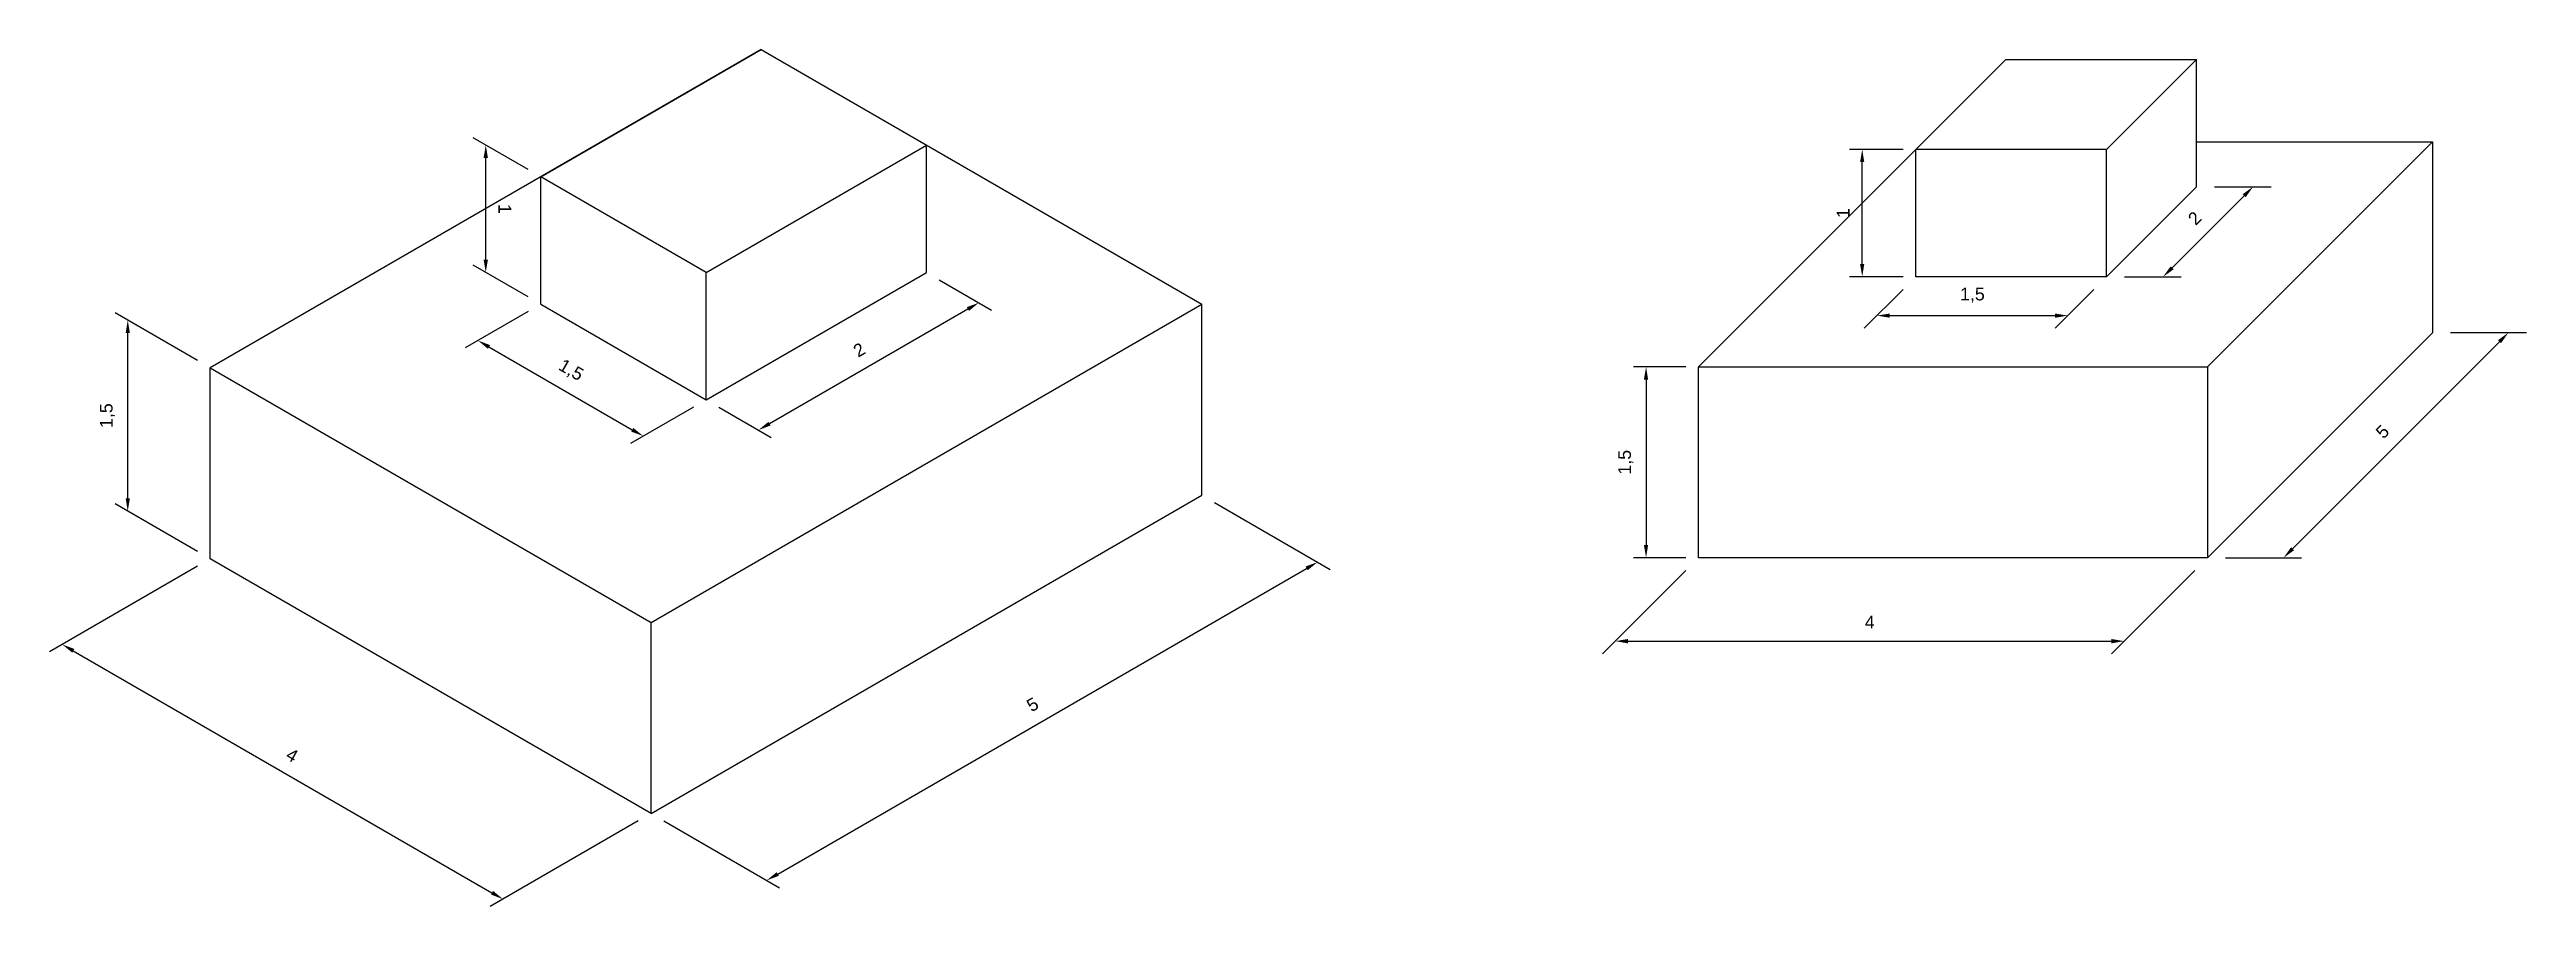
# Model space of a CAD drawing. Header units: millimetres. Extents: x 2496.3 to 2515.8, y 1227.4 to 1234.2.
import ezdxf

# ---------------------------------------------------------------- set-up
doc = ezdxf.new("R2010")
doc.units = ezdxf.units.MM
doc.layers.add('Cotas', color=1, linetype='Continuous')
doc.styles.get("Standard").update_dxf_attribs({"font": 'arial.ttf'})
doc.dimstyles.new('Copy of ISO-25', dxfattribs={"dimtxt": 0.1, "dimasz": 0.1, "dimexe": 0.1, "dimexo": 0.1, "dimgap": 0.1, "dimtad": 1, "dimlfac": 2, "dimtxsty": 'Standard', "dimcen": 2.5, "dimadec": 0, "dimazin": 0, "dimtfac": 1, "dimtmove": 0, "dimatfit": 3, "dimfxl": 1, "dimarcsym": 0})
doc.dimstyles.new('ISO-25', dxfattribs={"dimtxt": 0.1, "dimasz": 0.1, "dimexe": 0.1, "dimexo": 0.1, "dimgap": 0.1, "dimtad": 1, "dimtxsty": 'Standard', "dimcen": 2.5, "dimadec": 0, "dimazin": 0, "dimtfac": 1, "dimtmove": 0, "dimatfit": 3, "dimfxl": 1, "dimarcsym": 0})

# ---------------------------------------------------------------- blocks, each defined once
blk = doc.blocks.new('*D2')
at = {"layer": 'Cotas', "color": 0, "lineweight": -2, "transparency": 16777216}
for p, q in [((2503.286, 1232.369), (2503.698, 1232.131)), ((2503.512, 1232.139), (2501.953, 1231.239)), ((2501.554, 1231.369), (2501.966, 1231.131))]:
    blk.add_line(p, q, dxfattribs=at)
at = {"layer": 'Cotas', "color": 0, "transparency": 16777216}
for points in [[(2503.503, 1232.154), (2503.52, 1232.125), (2503.598, 1232.189)], [(2501.944, 1231.254), (2501.961, 1231.225), (2501.866, 1231.189)]]:
    blk.add_solid(points, dxfattribs=at)
at = {"layer": 'Defpoints', "color": 0, "transparency": 16777216}
for p in [(2503.186, 1232.427), (2501.454, 1231.427), (2501.866, 1231.189)]:
    blk.add_point(p, dxfattribs=at)
at = {"layer": 'Cotas', "color": 0, "transparency": 16777216, "insert": (2502.657, 1231.819), "char_height": 0.1, "attachment_point": 5, "rotation": 30}
blk.add_mtext('2', dxfattribs=at)
blk = doc.blocks.new('*D3')
at = {"layer": 'Cotas', "color": 0, "lineweight": -2, "transparency": 16777216}
for p, q in [((2500.055, 1232.119), (2499.561, 1231.834)), ((2499.747, 1231.842), (2500.873, 1231.192)), ((2501.354, 1231.369), (2500.86, 1231.084))]:
    blk.add_line(p, q, dxfattribs=at)
at = {"layer": 'Cotas', "color": 0, "transparency": 16777216}
for points in [[(2499.756, 1231.856), (2499.739, 1231.827), (2499.661, 1231.892)], [(2500.881, 1231.206), (2500.865, 1231.177), (2500.96, 1231.142)]]:
    blk.add_solid(points, dxfattribs=at)
at = {"layer": 'Defpoints', "color": 0, "transparency": 16777216}
for p in [(2500.155, 1232.177), (2501.454, 1231.427), (2500.96, 1231.142)]:
    blk.add_point(p, dxfattribs=at)
at = {"layer": 'Cotas', "color": 0, "transparency": 16777216, "insert": (2500.39, 1231.655), "char_height": 0.1, "attachment_point": 5, "rotation": 330}
blk.add_mtext('1,5', dxfattribs=at)
blk = doc.blocks.new('*D4')
at = {"layer": 'Cotas', "color": 0, "lineweight": -2, "transparency": 16777216}
for p, q in [((2500.055, 1233.235), (2499.622, 1233.485)), ((2499.722, 1232.527), (2499.722, 1233.327)), ((2500.055, 1232.235), (2499.622, 1232.485))]:
    blk.add_line(p, q, dxfattribs=at)
at = {"layer": 'Cotas', "color": 0, "transparency": 16777216}
for points in [[(2499.739, 1233.327), (2499.705, 1233.327), (2499.722, 1233.427)], [(2499.739, 1232.527), (2499.705, 1232.527), (2499.722, 1232.427)]]:
    blk.add_solid(points, dxfattribs=at)
at = {"layer": 'Defpoints', "color": 0, "transparency": 16777216}
for p in [(2499.722, 1233.427), (2500.155, 1233.177), (2500.155, 1232.177)]:
    blk.add_point(p, dxfattribs=at)
at = {"layer": 'Cotas', "color": 0, "transparency": 16777216, "insert": (2499.872, 1232.927), "char_height": 0.1, "attachment_point": 5, "rotation": 270.0002}
blk.add_mtext('1', dxfattribs=at)
blk = doc.blocks.new('*D5')
at = {"layer": 'Cotas', "color": 0, "lineweight": -2, "transparency": 16777216}
for p, q in [((2497.457, 1231.735), (2496.808, 1232.109)), ((2496.908, 1230.652), (2496.908, 1231.952)), ((2497.457, 1230.235), (2496.808, 1230.609))]:
    blk.add_line(p, q, dxfattribs=at)
at = {"layer": 'Cotas', "color": 0, "transparency": 16777216}
for points in [[(2496.892, 1231.952), (2496.925, 1231.952), (2496.908, 1232.052)], [(2496.892, 1230.652), (2496.925, 1230.652), (2496.908, 1230.552)]]:
    blk.add_solid(points, dxfattribs=at)
at = {"layer": 'Defpoints', "color": 0, "transparency": 16777216}
for p in [(2496.908, 1232.052), (2497.557, 1231.677), (2497.557, 1230.177)]:
    blk.add_point(p, dxfattribs=at)
at = {"layer": 'Cotas', "color": 0, "transparency": 16777216, "insert": (2496.748, 1231.302), "char_height": 0.1, "attachment_point": 5, "rotation": 90}
blk.add_mtext('1,5', dxfattribs=at)
blk = doc.blocks.new('*D6')
at = {"layer": 'Cotas', "color": 0, "lineweight": -2, "transparency": 16777216}
for p, q in [((2505.451, 1230.619), (2506.36, 1230.094)), ((2502.017, 1227.702), (2506.174, 1230.102)), ((2501.121, 1228.119), (2502.03, 1227.594))]:
    blk.add_line(p, q, dxfattribs=at)
at = {"layer": 'Cotas', "color": 0, "transparency": 16777216}
for points in [[(2506.165, 1230.117), (2506.182, 1230.088), (2506.26, 1230.152)], [(2502.009, 1227.717), (2502.025, 1227.688), (2501.93, 1227.652)]]:
    blk.add_solid(points, dxfattribs=at)
at = {"layer": 'Defpoints', "color": 0, "transparency": 16777216}
for p in [(2505.351, 1230.677), (2506.26, 1230.152), (2501.021, 1228.177)]:
    blk.add_point(p, dxfattribs=at)
at = {"layer": 'Cotas', "color": 0, "transparency": 16777216, "insert": (2504.02, 1229.033), "char_height": 0.1, "attachment_point": 5, "rotation": 30}
blk.add_mtext('5', dxfattribs=at)
blk = doc.blocks.new('*D7')
at = {"layer": 'Cotas', "color": 0, "lineweight": -2, "transparency": 16777216}
for p, q in [((2497.457, 1230.119), (2496.293, 1229.448)), ((2496.48, 1229.455), (2499.771, 1227.555)), ((2500.921, 1228.119), (2499.757, 1227.448))]:
    blk.add_line(p, q, dxfattribs=at)
at = {"layer": 'Cotas', "color": 0, "transparency": 16777216}
for points in [[(2496.488, 1229.47), (2496.472, 1229.441), (2496.393, 1229.505)], [(2499.779, 1227.57), (2499.763, 1227.541), (2499.857, 1227.505)]]:
    blk.add_solid(points, dxfattribs=at)
at = {"layer": 'Defpoints', "color": 0, "transparency": 16777216}
for p in [(2497.557, 1230.177), (2501.021, 1228.177), (2499.857, 1227.505)]:
    blk.add_point(p, dxfattribs=at)
at = {"layer": 'Cotas', "color": 0, "transparency": 16777216, "insert": (2498.2, 1228.635), "char_height": 0.1, "attachment_point": 5, "rotation": 330}
blk.add_mtext('4', dxfattribs=at)
blk = doc.blocks.new('*D9')
at = {"layer": 'Cotas', "color": 0, "lineweight": -2, "transparency": 16777216}
for p, q in [((2509.155, 1230.086), (2508.5, 1229.431)), ((2513.155, 1230.086), (2512.5, 1229.431)), ((2508.7, 1229.531), (2512.5, 1229.531))]:
    blk.add_line(p, q, dxfattribs=at)
at = {"layer": 'Cotas', "color": 0, "transparency": 16777216}
for points in [[(2508.7, 1229.548), (2508.7, 1229.514), (2508.6, 1229.531)], [(2512.5, 1229.548), (2512.5, 1229.514), (2512.6, 1229.531)]]:
    blk.add_solid(points, dxfattribs=at)
at = {"layer": 'Defpoints', "color": 0, "transparency": 16777216}
for p in [(2509.255, 1230.186), (2513.255, 1230.186), (2512.6, 1229.531)]:
    blk.add_point(p, dxfattribs=at)
at = {"layer": 'Cotas', "color": 0, "transparency": 16777216, "insert": (2510.6, 1229.681), "char_height": 0.1, "attachment_point": 5}
blk.add_mtext('4', dxfattribs=at)
blk = doc.blocks.new('*D10')
at = {"layer": 'Cotas', "color": 0, "lineweight": -2, "transparency": 16777216}
for p, q in [((2510.862, 1232.293), (2510.557, 1231.988)), ((2512.362, 1232.293), (2512.057, 1231.988)), ((2510.757, 1232.088), (2512.057, 1232.088))]:
    blk.add_line(p, q, dxfattribs=at)
at = {"layer": 'Cotas', "color": 0, "transparency": 16777216}
for points in [[(2510.757, 1232.104), (2510.757, 1232.071), (2510.657, 1232.088)], [(2512.057, 1232.104), (2512.057, 1232.071), (2512.157, 1232.088)]]:
    blk.add_solid(points, dxfattribs=at)
at = {"layer": 'Defpoints', "color": 0, "transparency": 16777216}
for p in [(2510.962, 1232.393), (2512.462, 1232.393), (2512.157, 1232.088)]:
    blk.add_point(p, dxfattribs=at)
at = {"layer": 'Cotas', "color": 0, "transparency": 16777216, "insert": (2511.407, 1232.248), "char_height": 0.1, "attachment_point": 5}
blk.add_mtext('1,5', dxfattribs=at)
blk = doc.blocks.new('*D12')
at = {"layer": 'Cotas', "color": 0, "lineweight": -2, "transparency": 16777216}
for p, q in [((2510.862, 1233.393), (2510.441, 1233.393)), ((2510.541, 1232.493), (2510.541, 1233.293)), ((2510.862, 1232.393), (2510.441, 1232.393))]:
    blk.add_line(p, q, dxfattribs=at)
at = {"layer": 'Cotas', "color": 0, "transparency": 16777216}
for points in [[(2510.524, 1233.293), (2510.557, 1233.293), (2510.541, 1233.393)], [(2510.524, 1232.493), (2510.557, 1232.493), (2510.541, 1232.393)]]:
    blk.add_solid(points, dxfattribs=at)
at = {"layer": 'Defpoints', "color": 0, "transparency": 16777216}
for p in [(2510.541, 1233.393), (2510.962, 1233.393), (2510.962, 1232.393)]:
    blk.add_point(p, dxfattribs=at)
at = {"layer": 'Cotas', "color": 0, "transparency": 16777216, "insert": (2510.391, 1232.893), "char_height": 0.1, "attachment_point": 5, "rotation": 90}
blk.add_mtext('1', dxfattribs=at)
blk = doc.blocks.new('*D13')
at = {"layer": 'Cotas', "color": 0, "lineweight": -2, "transparency": 16777216}
for p, q in [((2509.155, 1231.686), (2508.742, 1231.686)), ((2508.842, 1231.586), (2508.842, 1230.286)), ((2509.155, 1230.186), (2508.742, 1230.186))]:
    blk.add_line(p, q, dxfattribs=at)
at = {"layer": 'Cotas', "color": 0, "transparency": 16777216}
for points in [[(2508.825, 1231.586), (2508.858, 1231.586), (2508.842, 1231.686)], [(2508.825, 1230.286), (2508.858, 1230.286), (2508.842, 1230.186)]]:
    blk.add_solid(points, dxfattribs=at)
at = {"layer": 'Defpoints', "color": 0, "transparency": 16777216}
for p in [(2509.255, 1231.686), (2508.842, 1230.186), (2509.255, 1230.186)]:
    blk.add_point(p, dxfattribs=at)
at = {"layer": 'Cotas', "color": 0, "transparency": 16777216, "insert": (2508.682, 1230.936), "char_height": 0.1, "attachment_point": 5, "rotation": 90}
blk.add_mtext('1,5', dxfattribs=at)
blk = doc.blocks.new('*D14')
at = {"layer": 'Cotas', "color": 0, "lineweight": -2, "transparency": 16777216}
for p, q in [((2515.55, 1231.883), (2513.923, 1230.257)), ((2515.164, 1231.954), (2515.762, 1231.954)), ((2513.396, 1230.186), (2513.994, 1230.186))]:
    blk.add_line(p, q, dxfattribs=at)
at = {"layer": 'Cotas', "color": 0, "transparency": 16777216}
for points in [[(2515.538, 1231.895), (2515.561, 1231.871), (2515.62, 1231.954)], [(2513.911, 1230.268), (2513.935, 1230.245), (2513.853, 1230.186)]]:
    blk.add_solid(points, dxfattribs=at)
at = {"layer": 'Defpoints', "color": 0, "transparency": 16777216}
for p in [(2515.022, 1231.954), (2513.255, 1230.186), (2513.853, 1230.186)]:
    blk.add_point(p, dxfattribs=at)
at = {"layer": 'Cotas', "color": 0, "transparency": 16777216, "insert": (2514.63, 1231.176), "char_height": 0.1, "attachment_point": 5, "rotation": 45}
blk.add_mtext('5', dxfattribs=at)
blk = doc.blocks.new('*D15')
at = {"layer": 'Cotas', "color": 0, "lineweight": -2, "transparency": 16777216}
for p, q in [((2513.543, 1233.029), (2512.977, 1232.464)), ((2513.31, 1233.1), (2513.755, 1233.1)), ((2512.603, 1232.393), (2513.048, 1232.393))]:
    blk.add_line(p, q, dxfattribs=at)
at = {"layer": 'Cotas', "color": 0, "transparency": 16777216}
for points in [[(2513.531, 1233.041), (2513.555, 1233.018), (2513.613, 1233.1)], [(2512.965, 1232.475), (2512.989, 1232.452), (2512.906, 1232.393)]]:
    blk.add_solid(points, dxfattribs=at)
at = {"layer": 'Defpoints', "color": 0, "transparency": 16777216}
for p in [(2513.169, 1233.1), (2512.462, 1232.393), (2512.906, 1232.393)]:
    blk.add_point(p, dxfattribs=at)
at = {"layer": 'Cotas', "color": 0, "transparency": 16777216, "insert": (2513.154, 1232.853), "char_height": 0.1, "attachment_point": 5, "rotation": 45}
blk.add_mtext('2', dxfattribs=at)

msp = doc.modelspace()

# ---------------------------------------------------------------- linework, layer by layer
for p, q in [((2501.8869, 1234.1773), (2497.5569, 1231.6772)), ((2500.1549, 1233.1772), (2501.8869, 1234.1772)), ((2501.8869, 1234.1773), (2505.3511, 1232.1772)), ((2510.9618, 1233.393), (2511.6689, 1234.1001)), ((2511.6689, 1234.1001), (2513.1689, 1234.1001)), ((2513.1689, 1234.1001), (2512.4618, 1233.393)), ((2513.1689, 1233.1001), (2513.1689, 1234.1001)), ((2501.4539, 1232.4272), (2503.1859, 1233.4272)), ((2503.1859, 1232.4272), (2503.1859, 1233.4272)), ((2509.2547, 1231.6858), (2511.0225, 1233.4536)), ((2510.9618, 1232.393), (2510.9618, 1233.393)), ((2512.4618, 1233.393), (2510.9618, 1233.393)), ((2512.4618, 1232.393), (2512.4618, 1233.393)), ((2513.1689, 1233.4536), (2515.0225, 1233.4536)), ((2513.2547, 1231.6858), (2515.0225, 1233.4536)), ((2515.0225, 1233.4536), (2515.0225, 1231.9536)), ((2500.1549, 1232.1772), (2500.1549, 1233.1772)), ((2501.4539, 1232.4272), (2500.1549, 1233.1772)), ((2513.1689, 1233.1001), (2512.4618, 1232.393)), ((2501.4539, 1231.4272), (2503.1859, 1232.4272)), ((2501.4539, 1231.4272), (2501.4539, 1232.4272)), ((2512.4618, 1232.393), (2510.9618, 1232.393)), ((2500.1549, 1232.1772), (2501.4539, 1231.4272)), ((2501.021, 1229.6772), (2505.3511, 1232.1772)), ((2505.3511, 1230.6772), (2505.3511, 1232.1772)), ((2513.2547, 1230.1858), (2515.0225, 1231.9536)), ((2497.5569, 1230.1772), (2497.5569, 1231.6772)), ((2497.5569, 1231.6772), (2501.021, 1229.6772)), ((2509.2547, 1230.1858), (2509.2547, 1231.6858)), ((2509.2547, 1231.6858), (2513.2547, 1231.6858)), ((2513.2547, 1231.6858), (2513.2547, 1230.1858)), ((2501.021, 1228.1772), (2505.3511, 1230.6772)), ((2501.021, 1228.1772), (2497.5569, 1230.1772)), ((2513.2547, 1230.1858), (2509.2547, 1230.1858)), ((2501.021, 1228.1772), (2501.021, 1229.6772))]:
    msp.add_line(p, q)

# ---------------------------------------------------------------- dimensions: what is measured, and where the dimension line sits
at = {"layer": 'Cotas'}
for p1, p2, distance, dimstyle, picture, middle in [((2500.1549, 1232.1772), (2500.1549, 1233.1772), 0.433, 'ISO-25', '*D4', (2499.8721, 1232.9272)), ((2510.9618, 1232.393), (2510.9618, 1233.393), 0.421, 'ISO-25', '*D12', (2510.3906, 1232.893)), ((2513.1689, 1233.1001), (2512.4618, 1232.393), 0.3143, 'Copy of ISO-25', '*D15', (2513.1537, 1232.8527)), ((2503.1859, 1232.4272), (2501.4539, 1231.4272), 0.4122, 'ISO-25', '*D2', (2502.657, 1231.8193)), ((2510.9618, 1232.393), (2512.4618, 1232.393), -0.3053, 'ISO-25', '*D10', (2511.4065, 1232.2478)), ((2500.1549, 1232.1772), (2501.4539, 1231.4272), -0.4943, 'ISO-25', '*D3', (2500.3901, 1231.6555)), ((2497.5569, 1230.1772), (2497.5569, 1231.6772), 0.6484, 'ISO-25', '*D5', (2496.7483, 1231.3015)), ((2515.0225, 1231.9536), (2513.2547, 1230.1858), 0.4227, 'Copy of ISO-25', '*D14', (2514.6298, 1231.1764)), ((2509.2547, 1231.6858), (2509.2547, 1230.1858), -0.413, 'ISO-25', '*D13', (2508.6816, 1230.9358)), ((2501.021, 1228.1772), (2505.3511, 1230.6772), -0.9093, 'ISO-25', '*D6', (2504.0199, 1229.0328)), ((2497.5569, 1230.1772), (2501.021, 1228.1772), -1.1635, 'ISO-25', '*D7', (2498.2004, 1228.6353)), ((2509.2547, 1230.1858), (2513.2547, 1230.1858), -0.6547, 'ISO-25', '*D9', (2510.6, 1229.6812))]:
    dim = msp.add_aligned_dim(p1=p1, p2=p2, distance=distance, dimstyle=dimstyle, dxfattribs=at)
    dim.commit()
    dim.dimension.update_dxf_attribs({"geometry": picture, "text_midpoint": middle})

doc.saveas('drawing.dxf')
